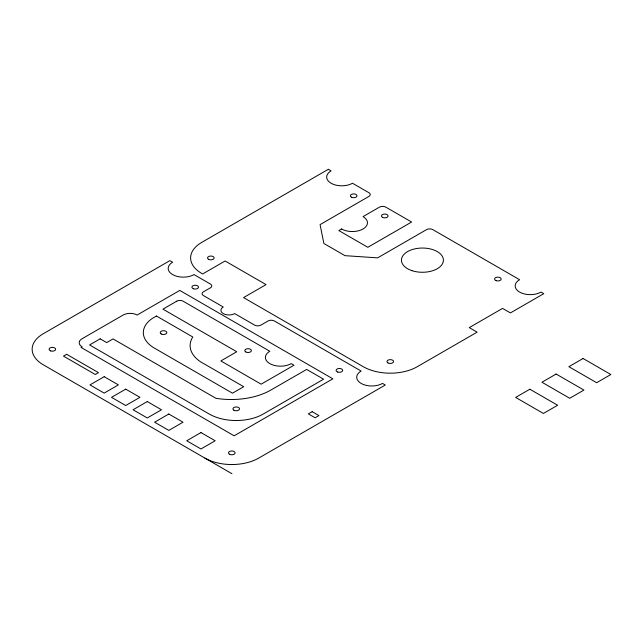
<?xml version="1.0" encoding="UTF-8"?>
<svg xmlns="http://www.w3.org/2000/svg" width="643" height="643" viewBox="0 0 643 643"><rect width="100%" height="100%" fill="white"/><g stroke="black" fill="none" stroke-linecap="round" stroke-linejoin="round"><path stroke-width="0.96" d="M231.93 473.706L43.306 364.806A38.082 21.991 0 0 1 43.306 333.709L169.873 260.64L172.629 262.231A15.135 8.737 0 0 0 172.629 274.593A15.135 8.737 0 0 0 194.033 274.593L210.478 284.085A4.501 2.596 0 0 1 210.478 287.759L203.373 291.858A4.501 2.596 0 0 0 203.373 295.531L223.25 307.008A8.094 4.678 0 0 0 223.25 313.615A8.094 4.678 0 0 0 234.703 313.615L254.58 325.093A4.501 2.596 0 0 0 260.937 325.093L268.043 320.994A4.501 2.596 0 0 1 274.408 320.994L361.133 371.067A15.135 8.737 0 0 0 361.133 383.421A15.135 8.737 0 0 0 382.537 383.421L385.302 385.02L258.735 458.089A38.082 21.991 0 0 1 204.876 458.089M79.547 341.296L79.29 342.028A9.894 5.715 0 0 0 82.111 346.81L81.05 347.421L234.14 435.809L332.865 378.815L179.775 290.427L137.152 315.03A9.894 5.715 0 0 0 123.159 315.03L82.111 338.732A9.894 5.715 0 0 0 79.547 341.296M328.332 169.294L201.773 242.363A38.082 21.991 0 0 0 201.773 273.46L202.641 273.958L225.114 260.986L266.041 284.608L243.56 297.588L363.343 366.743A38.082 21.991 0 0 0 417.203 366.743L477.122 332.15L469.269 327.617L502.561 308.391L510.413 312.924L543.769 293.666L541.004 292.075A15.135 8.737 0 0 1 519.6 292.075A15.135 8.737 0 0 1 519.6 279.721L432.868 229.647A4.501 2.596 0 0 0 426.51 229.647L377.634 257.859L344.978 255.657L323.879 243.48L320.069 224.624L368.937 196.404A4.501 2.596 0 0 0 368.937 192.731L352.501 183.247A15.135 8.737 0 0 1 331.097 183.247A15.135 8.737 0 0 1 331.097 170.885L328.332 169.294M66.647 354.293L63.472 356.126L95.277 374.491L98.459 372.651L66.647 354.293M100.179 338.837L89.578 344.953L209.305 414.076A38.082 21.991 0 0 0 263.164 414.076L323.574 379.201L306.655 369.428L270.848 390.052A55.989 32.327 0 0 1 215.863 398.274L113.055 338.917L106.69 342.59L100.179 338.837M176.737 301.189L162.952 309.146L236.745 351.753L220.854 360.924L261.138 384.184L293.996 365.216L291.231 363.625A15.135 8.737 0 0 1 269.827 363.625A15.135 8.737 0 0 1 269.827 351.263L183.094 301.189A4.501 2.596 0 0 0 176.737 301.189M156.466 316.034L152.23 318.478A38.082 21.991 0 0 0 154.473 348.16L232.477 393.194L243.713 386.708L200.624 361.832A42.8 24.707 0 0 1 192.796 337.004L156.466 316.034M341.626 228.988L338.861 230.58L367.828 247.306L411.616 222.028L385.824 207.142A4.501 2.596 0 0 0 379.466 207.142L363.03 216.627A15.135 8.737 0 0 1 363.03 228.988A15.135 8.737 0 0 1 341.626 228.988M104.182 376.694L89.972 384.9L104.182 393.098L118.384 384.9L104.182 376.694M125.723 389.136L111.52 397.334L125.723 405.532L139.933 397.334L125.723 389.136M147.271 401.57L133.061 409.768L147.271 417.974L161.473 409.768L147.271 401.57M168.812 414.004L154.601 422.21L168.812 430.408L183.014 422.21L168.812 414.004M200.954 432.562L186.743 440.768L200.954 448.967L215.164 440.768L200.954 432.562M312.168 411.673L308.351 413.875L315.142 417.789L318.952 415.587L312.168 411.673M529.848 389.216L515.646 397.422L543.423 413.457L557.626 405.251L529.848 389.216M556.147 374.041L541.936 382.239L569.714 398.274L583.924 390.076L556.147 374.041M583.072 358.489L568.87 366.695L596.64 382.73L610.85 374.523L583.072 358.489M50.709 350.925A3.295 1.905 0 0 0 55.652 349.278A3.295 1.905 0 0 0 50.709 347.63A3.295 1.905 0 0 0 50.709 350.925M229.479 454.231A3.295 1.905 0 0 0 234.992 453.371A3.295 1.905 0 0 0 230.95 451.04A3.295 1.905 0 0 0 229.479 454.231M193.559 288.795A3.295 1.905 0 0 0 198.51 287.14A3.295 1.905 0 0 0 193.559 285.492A3.295 1.905 0 0 0 193.559 288.795M337.744 372.04A3.295 1.905 0 0 0 342.695 370.392A3.295 1.905 0 0 0 337.744 368.736A3.295 1.905 0 0 0 337.744 372.04M161.192 333.942A3.295 1.905 0 0 0 166.714 333.09A3.295 1.905 0 0 0 162.671 330.759A3.295 1.905 0 0 0 161.192 333.942M245.755 351.938A3.295 1.905 0 0 0 251.276 351.078A3.295 1.905 0 0 0 247.234 348.747A3.295 1.905 0 0 0 245.755 351.938M382.432 217.302A3.295 1.905 0 0 0 387.954 216.45A3.295 1.905 0 0 0 383.911 214.111A3.295 1.905 0 0 0 382.432 217.302M496.211 280.694A3.295 1.905 0 0 0 501.162 279.038A3.295 1.905 0 0 0 496.211 277.39A3.295 1.905 0 0 0 496.211 280.694M351.343 197.144A3.295 1.905 0 0 0 356.857 196.292A3.295 1.905 0 0 0 352.822 193.953A3.295 1.905 0 0 0 351.343 197.144M208.485 259.274A3.295 1.905 0 0 0 214.006 258.422A3.295 1.905 0 0 0 209.964 256.091A3.295 1.905 0 0 0 208.485 259.274M233.899 410.218A3.295 1.905 0 0 0 239.421 409.366A3.295 1.905 0 0 0 235.378 407.027A3.295 1.905 0 0 0 233.899 410.218M387.938 362.877A3.295 1.905 0 0 0 393.46 362.025A3.295 1.905 0 0 0 389.417 359.694A3.295 1.905 0 0 0 387.938 362.877M411.93 270.655A20.994 12.121 0 0 0 443.421 260.158A20.994 12.121 0 0 0 411.93 249.661A20.994 12.121 0 0 0 411.93 270.655"/></g></svg>
